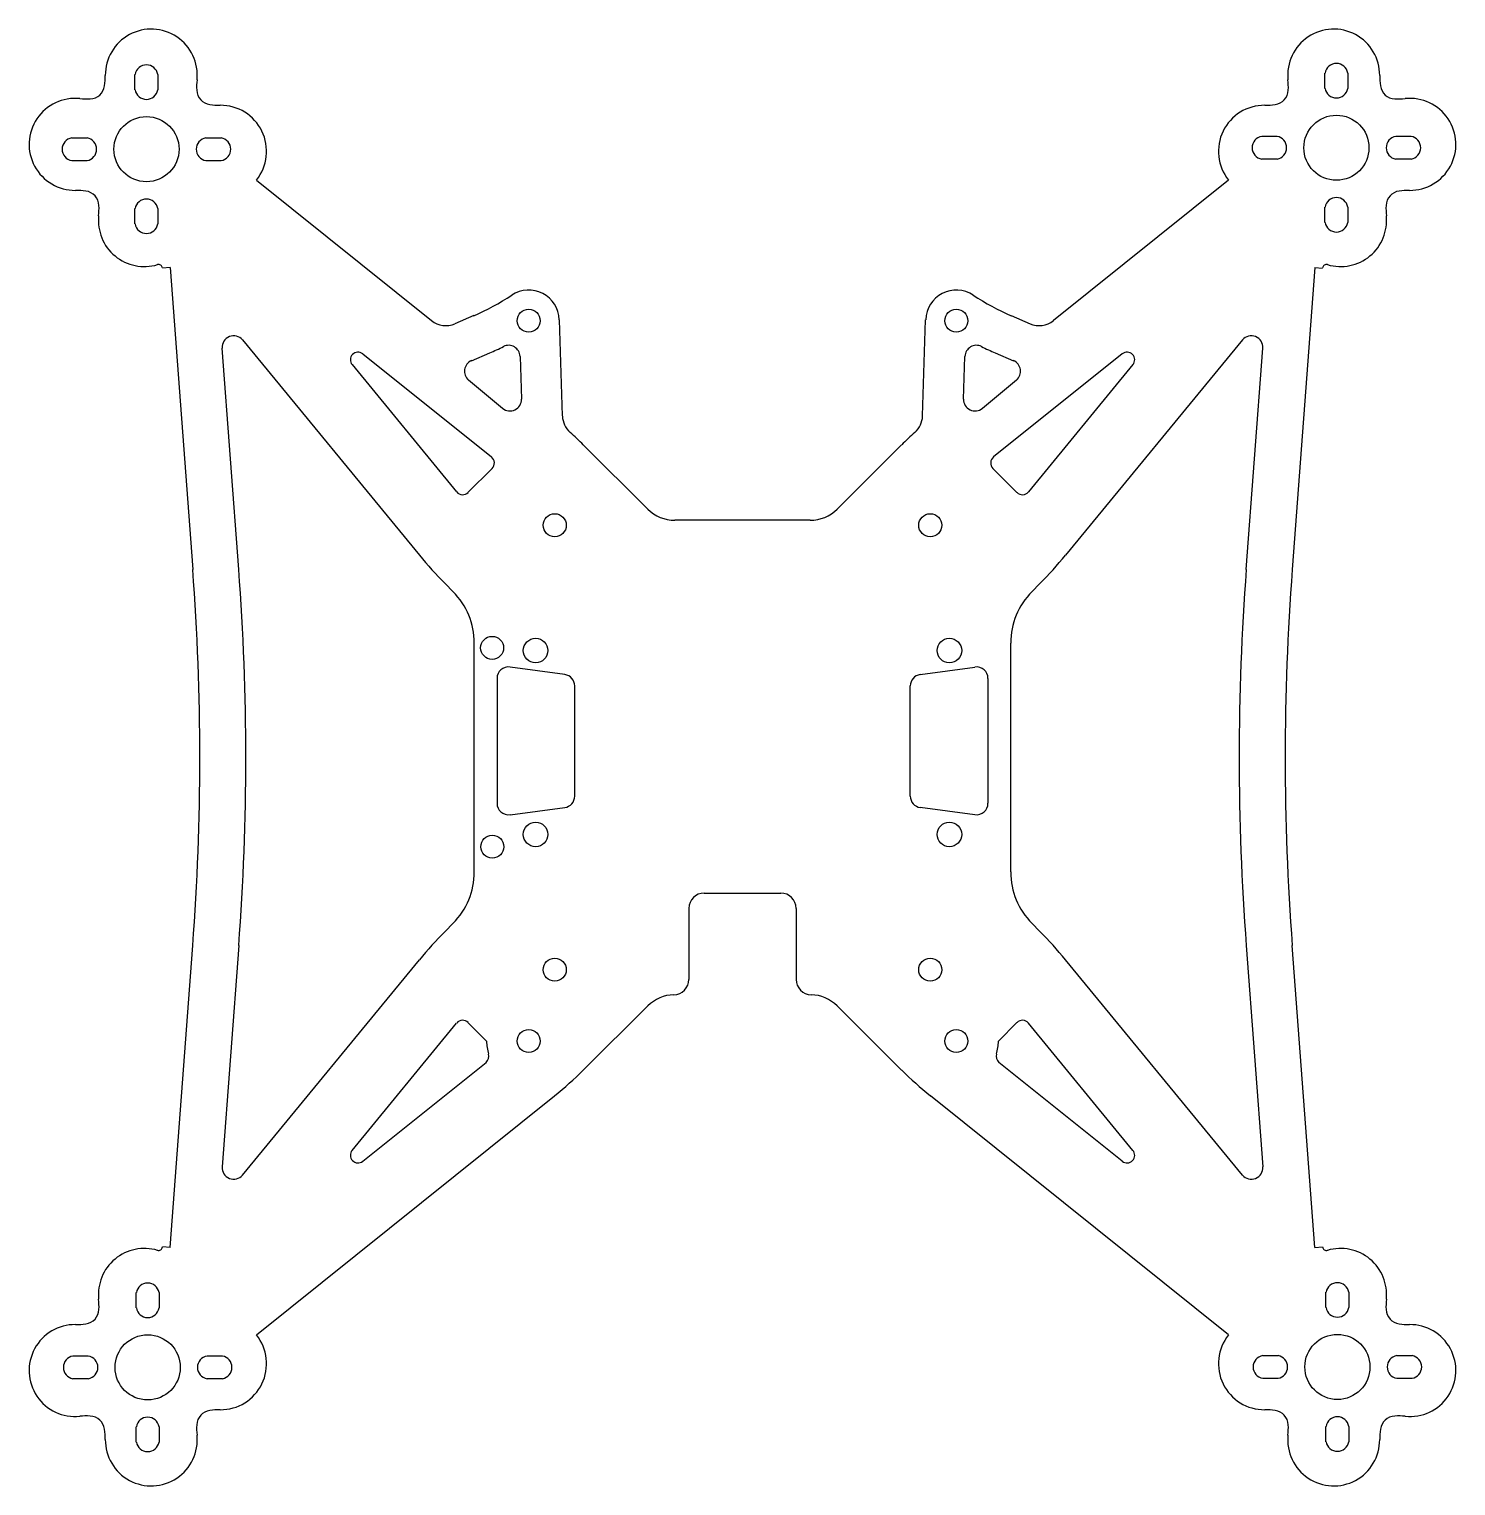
# Model space of a CAD drawing. Header units: millimetres. Extents: x -93 to 93, y -96 to 94.
import ezdxf

# ---------------------------------------------------------------- set-up
doc = ezdxf.new("R2010")
doc.units = ezdxf.units.MM

msp = doc.modelspace()

# ---------------------------------------------------------------- linework, layer by layer
at = {"color": 7, "linetype": 'Continuous', "lineweight": 25}
for p, q in [((-79.28, 85.82), (-79.28, 87.82)), ((-79.28, 87.82), (-79.26, 87.82)), ((-76.3, 87.82), (-76.28, 87.82)), ((-76.28, 87.82), (-76.28, 85.82)), ((76, 86.01), (76, 88.01)), ((76, 88.01), (76.02, 88.01)), ((78.98, 88.01), (79, 88.01)), ((79, 88.01), (79, 86.01)), ((-79.26, 85.82), (-79.28, 85.82)), ((-76.28, 85.82), (-76.3, 85.82)), ((76.02, 86.01), (76, 86.01)), ((79, 86.01), (78.98, 86.01)), ((-87.53, 79.55), (-87.53, 79.57)), ((-87.53, 79.57), (-85.53, 79.57)), ((-85.53, 79.57), (-85.53, 79.55)), ((-70.03, 79.55), (-70.03, 79.57)), ((-70.03, 79.57), (-68.03, 79.57)), ((-68.03, 79.57), (-68.03, 79.55)), ((67.75, 79.74), (67.75, 79.76)), ((67.75, 79.76), (69.75, 79.76)), ((69.75, 79.76), (69.75, 79.74)), ((85.25, 79.74), (85.25, 79.76)), ((85.25, 79.76), (87.25, 79.76)), ((87.25, 79.76), (87.25, 79.74)), ((-87.53, 76.57), (-87.53, 76.59)), ((-85.53, 76.57), (-87.53, 76.57)), ((-85.53, 76.59), (-85.53, 76.57)), ((-70.03, 76.57), (-70.03, 76.59)), ((-68.03, 76.57), (-70.03, 76.57)), ((-68.03, 76.59), (-68.03, 76.57)), ((67.75, 76.76), (67.75, 76.78)), ((69.75, 76.76), (67.75, 76.76)), ((69.75, 76.78), (69.75, 76.76)), ((85.25, 76.76), (85.25, 76.78)), ((87.25, 76.76), (85.25, 76.76)), ((87.25, 76.78), (87.25, 76.76)), ((-63.43, 74.05), (-40.58, 55.71)), ((63.43, 74.05), (40.58, 55.71)), ((76, 68.51), (76, 70.51)), ((76, 70.51), (76.02, 70.51)), ((78.98, 70.51), (79, 70.51)), ((79, 70.51), (79, 68.51)), ((-79.28, 68.32), (-79.28, 70.32)), ((-79.28, 70.32), (-79.26, 70.32)), ((-76.3, 70.32), (-76.28, 70.32)), ((-76.28, 70.32), (-76.28, 68.32)), ((76.02, 68.51), (76, 68.51)), ((79, 68.51), (78.98, 68.51)), ((-79.26, 68.32), (-79.28, 68.32)), ((-76.28, 68.32), (-76.3, 68.32)), ((-74.7, 62.64), (-75.7, 62.56)), ((-74.7, 62.64), (-71.74, 23.21)), ((74.7, 62.64), (71.74, 23.21)), ((74.7, 62.64), (75.7, 62.56)), ((-35.06, 56.35), (-37.52, 55.3)), ((-23.5, 43.26), (-23.9, 55.82)), ((23.5, 43.26), (23.9, 55.82)), ((35.06, 56.35), (37.52, 55.3)), ((-65.73, 23.21), (-67.9, 52.11)), ((-65.24, 53.18), (-42.15, 25.08)), ((-49.55, 51.37), (-32.76, 37.91)), ((-35.37, 50.47), (-32.98, 51.5)), ((49.55, 51.37), (32.76, 37.91)), ((32.98, 51.5), (35.37, 50.47)), ((65.24, 53.18), (42.15, 25.08)), ((65.73, 23.21), (67.9, 52.11)), ((-50.95, 49.96), (-37.3, 33.35)), ((-29.03, 51.02), (-28.85, 45.46)), ((28.85, 45.46), (29.03, 51.02)), ((50.95, 49.96), (37.3, 33.35)), ((-31.31, 44.25), (-35.74, 47.94)), ((35.74, 47.94), (31.31, 44.25)), ((-20.77, 39.48), (-12.36, 31.11)), ((20.77, 39.48), (12.36, 31.11)), ((-32.68, 36.42), (-35.82, 33.28)), ((32.68, 36.42), (35.82, 33.28)), ((8.83, 29.65), (-8.83, 29.65)), ((-38.81, 21.38), (-37.76, 20.33)), ((38.81, 21.38), (37.76, 20.33)), ((-35, -16.25), (-35, 13.63)), ((35, -16.25), (35, 13.63)), ((-23.2, 9.52), (-30.32, 10.49)), ((23.2, 9.52), (30.32, 10.49)), ((-32.03, 9.01), (-32.03, -7.28)), ((-21.9, -6.35), (-21.9, 8.03)), ((21.9, -6.35), (21.9, 8.03)), ((32.03, 9.01), (32.03, -7.28)), ((-30.33, -8.77), (-23.2, -7.83)), ((30.33, -8.77), (23.2, -7.83)), ((-5, -19), (5, -19)), ((-7, -21), (-7, -30.27)), ((7, -21), (7, -30.27)), ((-38.81, -24), (-37.76, -22.94)), ((38.81, -24), (37.76, -22.94)), ((-74.7, -65.26), (-71.74, -25.83)), ((-65.73, -25.83), (-67.9, -54.73)), ((65.73, -25.83), (67.9, -54.73)), ((74.7, -65.26), (71.74, -25.83)), ((-65.24, -55.79), (-42.15, -27.7)), ((65.24, -55.79), (42.15, -27.7)), ((-20.77, -42.1), (-12.36, -33.73)), ((20.77, -42.1), (12.36, -33.73)), ((-50.95, -52.58), (-37.3, -35.97)), ((-33.4, -38.31), (-35.82, -35.89)), ((33.4, -38.31), (35.82, -35.89)), ((50.95, -52.58), (37.3, -35.97)), ((-49.55, -53.99), (-33.46, -41.09)), ((49.55, -53.99), (33.46, -41.09)), ((-63.43, -76.66), (-24.52, -45.45)), ((63.43, -76.66), (24.52, -45.45)), ((-74.7, -65.26), (-75.7, -65.18)), ((74.7, -65.26), (75.7, -65.18)), ((-79.12, -73.14), (-79.12, -71.14)), ((-79.12, -71.14), (-79.1, -71.14)), ((-76.14, -71.14), (-76.12, -71.14)), ((-76.12, -71.14), (-76.12, -73.14)), ((76.13, -73.09), (76.13, -71.09)), ((76.13, -71.09), (76.15, -71.09)), ((79.11, -71.09), (79.13, -71.09)), ((79.13, -71.09), (79.13, -73.09)), ((-79.1, -73.14), (-79.12, -73.14)), ((-76.12, -73.14), (-76.14, -73.14)), ((76.15, -73.09), (76.13, -73.09)), ((79.13, -73.09), (79.11, -73.09)), ((-87.37, -79.41), (-87.37, -79.39)), ((-87.37, -79.39), (-85.37, -79.39)), ((-85.37, -79.39), (-85.37, -79.41)), ((-69.87, -79.41), (-69.87, -79.39)), ((-69.87, -79.39), (-67.87, -79.39)), ((-67.87, -79.39), (-67.87, -79.41)), ((67.88, -79.36), (67.88, -79.34)), ((67.88, -79.34), (69.88, -79.34)), ((69.88, -79.34), (69.88, -79.36)), ((85.38, -79.36), (85.38, -79.34)), ((85.38, -79.34), (87.38, -79.34)), ((87.38, -79.34), (87.38, -79.36)), ((-87.37, -82.39), (-87.37, -82.37)), ((-85.37, -82.39), (-87.37, -82.39)), ((-85.37, -82.37), (-85.37, -82.39)), ((-69.87, -82.39), (-69.87, -82.37)), ((-67.87, -82.39), (-69.87, -82.39)), ((-67.87, -82.37), (-67.87, -82.39)), ((67.88, -82.34), (67.88, -82.32)), ((69.88, -82.34), (67.88, -82.34)), ((69.88, -82.32), (69.88, -82.34)), ((85.38, -82.34), (85.38, -82.32)), ((87.38, -82.34), (85.38, -82.34)), ((87.38, -82.32), (87.38, -82.34)), ((-79.12, -90.64), (-79.12, -88.64)), ((-79.12, -88.64), (-79.1, -88.64)), ((-76.14, -88.64), (-76.12, -88.64)), ((-76.12, -88.64), (-76.12, -90.64)), ((76.13, -90.59), (76.13, -88.59)), ((76.13, -88.59), (76.15, -88.59)), ((79.11, -88.59), (79.13, -88.59)), ((79.13, -88.59), (79.13, -90.59)), ((-79.1, -90.64), (-79.12, -90.64)), ((-76.12, -90.64), (-76.14, -90.64)), ((76.15, -90.59), (76.13, -90.59)), ((79.13, -90.59), (79.11, -90.59))]:
    msp.add_line(p, q, dxfattribs=at)
for centre, radius in [((-77.78, 78.07), 4.25), ((77.5, 78.26), 4.25), ((-27.9, 55.69), 1.5), ((27.9, 55.69), 1.5), ((-24.5, 29), 1.5), ((24.5, 29), 1.5), ((-32.67, 13), 1.5), ((-27, 12.65), 1.6), ((27, 12.65), 1.6), ((-27, -11.35), 1.6), ((27, -11.35), 1.6), ((-32.65, -12.95), 1.5), ((-24.5, -29), 1.5), ((24.5, -29), 1.5), ((-27.9, -38.31), 1.5), ((27.9, -38.31), 1.5), ((-77.62, -80.89), 4.25), ((77.63, -80.84), 4.25)]:
    msp.add_circle(centre, radius, dxfattribs=at)
for centre, radius, start, end in [((-77.15, 87.74), 6, 354.1067, 180.486), ((77.15, 87.74), 6, 359.514, 185.8933), ((-92.15, 87.61), 9, 351.9055, 0.486), ((-77.78, 87.57), 1.5, 9.5941, 170.4059), ((77.5, 87.76), 1.5, 9.5941, 170.4059), ((92.15, 87.61), 9, 179.514, 188.0945), ((-85.22, 86.62), 2, 272.6872, 351.9055), ((-77.78, 86.07), 1.5, 189.5941, 350.4059), ((-62.23, 86.2), 9, 174.1067, 182.6872), ((-69.22, 85.87), 2, 182.6872, 261.9055), ((69.22, 85.87), 2, 278.0945, 357.3128), ((62.23, 86.2), 9, 357.3128, 5.8933), ((77.5, 86.26), 1.5, 189.5941, 350.4059), ((85.22, 86.62), 2, 188.0945, 267.3128), ((-87.09, 78.7), 6, 84.1067, 270.486), ((-85.55, 93.62), 9, 264.1067, 272.6872), ((-68.24, 92.8), 9, 261.9055, 270.486), ((-68.11, 77.8), 6, 321.2648, 90.486), ((68.11, 77.8), 6, 89.514, 218.7352), ((68.24, 92.8), 9, 269.514, 278.0945), ((85.55, 93.62), 9, 267.3128, 275.8933), ((87.09, 78.7), 6, 269.514, 95.8933), ((-87.28, 78.07), 1.5, 99.5941, 260.4059), ((-85.78, 78.07), 1.5, 279.5941, 80.4059), ((-69.78, 78.07), 1.5, 99.5941, 260.4059), ((-68.28, 78.07), 1.5, 279.5941, 80.4059), ((68, 78.26), 1.5, 99.5941, 260.4059), ((69.5, 78.26), 1.5, 279.5941, 80.4059), ((85.5, 78.26), 1.5, 99.5941, 260.4059), ((87, 78.26), 1.5, 279.5941, 80.4059), ((-86.96, 63.7), 9, 81.9055, 90.486), ((-85.97, 70.63), 2, 2.6872, 81.9055), ((85.98, 70.63), 2, 98.0945, 177.3128), ((86.96, 63.7), 9, 89.514, 98.0945), ((-92.97, 70.3), 9, 354.1067, 2.6872), ((-77.78, 70.07), 1.5, 9.5941, 170.4059), ((77.5, 70.26), 1.5, 9.5941, 170.4059), ((92.97, 70.3), 9, 177.3128, 185.8933), ((-78.05, 68.76), 6, 174.1067, 286.5195), ((77.5, 68.76), 1.5, 189.5941, 350.4059), ((78.05, 68.76), 6, 253.4805, 5.8933), ((-77.78, 68.57), 1.5, 189.5941, 350.4059), ((-76.2, 62.53), 0.5, 4.2933, 106.5195), ((76.2, 62.53), 0.5, 73.4805, 175.7067), ((-47.27, 84.84), 31, 293.1872, 303.5983), ((-27.9, 55.69), 4, 1.8462, 123.5983), ((27.9, 55.69), 4, 56.4017, 178.1538), ((47.27, 84.84), 31, 236.4017, 246.8128), ((-38.7, 58.05), 3, 231.2648, 293.1872), ((38.7, 58.05), 3, 246.8128, 308.7352), ((-66.4, 52.22), 1.5, 39.4142, 184.2933), ((66.4, 52.22), 1.5, 355.7067, 140.5858), ((-50.17, 50.59), 1, 51.2648, 219.4142), ((-47.27, 84.84), 36.28, 293.1872, 296.3013), ((-30.53, 50.98), 1.5, 1.8462, 116.3013), ((30.53, 50.98), 1.5, 63.6987, 178.1538), ((47.27, 84.84), 36.28, 243.6987, 246.8128), ((50.18, 50.59), 1, 320.5858, 128.7352), ((-34.78, 49.1), 1.5, 113.1872, 230.2128), ((34.78, 49.1), 1.5, 309.7872, 66.8128), ((-30.35, 45.41), 1.5, 230.2128, 1.8462), ((30.35, 45.41), 1.5, 178.1538, 309.7872), ((-20.5, 43.35), 3, 181.8462, 228.0443), ((20.5, 43.35), 3, 311.9557, 358.1538), ((-53.93, 6.17), 47, 45.1356, 48.0443), ((53.93, 6.17), 47, 131.9557, 134.8644), ((-33.38, 37.13), 1, 315.0166, 51.2648), ((33.39, 37.13), 1, 128.7352, 224.9834), ((-36.52, 33.98), 1, 219.4142, 315.0166), ((36.53, 33.98), 1, 224.9834, 320.5858), ((-8.83, 34.65), 5, 225, 270), ((8.83, 34.65), 5, 270, 315), ((-1.2, 58.73), 53, 219.4142, 224.8037), ((1.2, 58.73), 53, 315.1963, 320.5858), ((-398.32, -1.31), 327.5, 355.7067, 4.2933), ((-392.31, -1.31), 327.5, 355.7067, 4.2933), ((392.31, -1.31), 327.5, 175.7067, 184.2933), ((398.32, -1.31), 327.5, 175.7067, 184.2933), ((-44.5, 13.63), 9.5, 360, 44.8037), ((44.5, 13.63), 9.5, 135.1963, 180), ((-30.53, 9.01), 1.5, 82.2186, 180), ((-23.4, 8.03), 1.5, 360, 82.2186), ((23.4, 8.03), 1.5, 97.7814, 180), ((30.53, 9.01), 1.5, 0, 97.7814), ((-30.53, -7.28), 1.5, 180, 277.4681), ((-23.4, -6.35), 1.5, 277.4681, 0), ((23.4, -6.35), 1.5, 180, 262.5319), ((30.53, -7.28), 1.5, 262.5319, 360), ((-44.5, -16.25), 9.5, 315.1963, 0), ((44.5, -16.25), 9.5, 180, 224.8037), ((-5, -21), 2, 90, 180), ((5, -21), 2, 0, 90), ((-1.2, -61.35), 53, 135.1963, 140.5858), ((1.2, -61.35), 53, 39.4142, 44.8037), ((-9, -30.27), 2, 271.414, 0), ((9, -30.27), 2, 180, 268.586), ((-8.83, -37.27), 5, 91.414, 135), ((8.83, -37.27), 5, 45, 88.586), ((-36.52, -36.6), 1, 44.9834, 140.5858), ((36.53, -36.6), 1, 39.4142, 135.0166), ((-27.9, -38.31), 5.5, 180.051, 197.8879), ((27.9, -38.31), 5.5, 342.1121, 359.949), ((-34.09, -40.31), 1, 308.7352, 17.8879), ((34.09, -40.31), 1, 162.1121, 231.2648), ((-53.93, -8.79), 47, 308.7352, 314.8644), ((53.93, -8.79), 47, 225.1356, 231.2648), ((-50.17, -53.21), 1, 140.5858, 308.7352), ((50.18, -53.21), 1, 231.2648, 39.4142), ((-66.4, -54.84), 1.5, 175.7067, 320.5858), ((66.4, -54.84), 1.5, 219.4142, 4.2933), ((-78.05, -71.38), 6, 73.4805, 185.8933), ((-76.2, -65.14), 0.5, 253.4805, 355.7067), ((76.2, -65.14), 0.5, 184.2933, 286.5195), ((78.05, -71.38), 6, 354.1067, 106.5195), ((-77.62, -71.39), 1.5, 9.5941, 170.4059), ((77.63, -71.34), 1.5, 9.5941, 170.4059), ((-92.97, -72.92), 9, 357.3128, 5.8933), ((92.97, -72.92), 9, 174.1067, 182.6872), ((-85.97, -73.24), 2, 278.0945, 357.3128), ((-77.62, -72.89), 1.5, 189.5941, 350.4059), ((77.63, -72.84), 1.5, 189.5941, 350.4059), ((85.98, -73.24), 2, 182.6872, 261.9055), ((-87.09, -81.31), 6, 89.514, 275.8933), ((-86.96, -66.31), 9, 269.514, 278.0945), ((86.96, -66.31), 9, 261.9055, 270.486), ((87.09, -81.31), 6, 264.1067, 90.486), ((-68.11, -80.42), 6, 269.514, 38.7352), ((68.11, -80.42), 6, 141.2648, 270.486), ((-87.12, -80.89), 1.5, 99.5941, 260.4059), ((-85.62, -80.89), 1.5, 279.5941, 80.4059), ((-69.62, -80.89), 1.5, 99.5941, 260.4059), ((-68.12, -80.89), 1.5, 279.5941, 80.4059), ((68.13, -80.84), 1.5, 99.5941, 260.4059), ((69.63, -80.84), 1.5, 279.5941, 80.4059), ((85.63, -80.84), 1.5, 99.5941, 260.4059), ((87.13, -80.84), 1.5, 279.5941, 80.4059), ((-85.55, -96.23), 9, 87.3128, 95.8933), ((-85.22, -89.24), 2, 8.0945, 87.3128), ((-77.62, -88.89), 1.5, 9.5941, 170.4059), ((-69.22, -88.49), 2, 98.0945, 177.3128), ((-68.24, -95.42), 9, 89.514, 98.0945), ((68.24, -95.42), 9, 81.9055, 90.486), ((69.22, -88.49), 2, 2.6872, 81.9055), ((77.63, -88.84), 1.5, 9.5941, 170.4059), ((85.22, -89.24), 2, 92.6872, 171.9055), ((85.55, -96.23), 9, 84.1067, 92.6872), ((-92.15, -90.23), 9, 359.514, 8.0945), ((-62.23, -88.81), 9, 177.3128, 185.8933), ((62.23, -88.81), 9, 354.1067, 2.6872), ((92.15, -90.23), 9, 171.9055, 180.486), ((-77.15, -90.36), 6, 179.514, 5.8933), ((-77.62, -90.39), 1.5, 189.5941, 350.4059), ((77.15, -90.36), 6, 174.1067, 0.486), ((77.63, -90.34), 1.5, 189.5941, 350.4059)]:
    msp.add_arc(centre, radius, start, end, dxfattribs=at)

doc.saveas('drawing.dxf')
